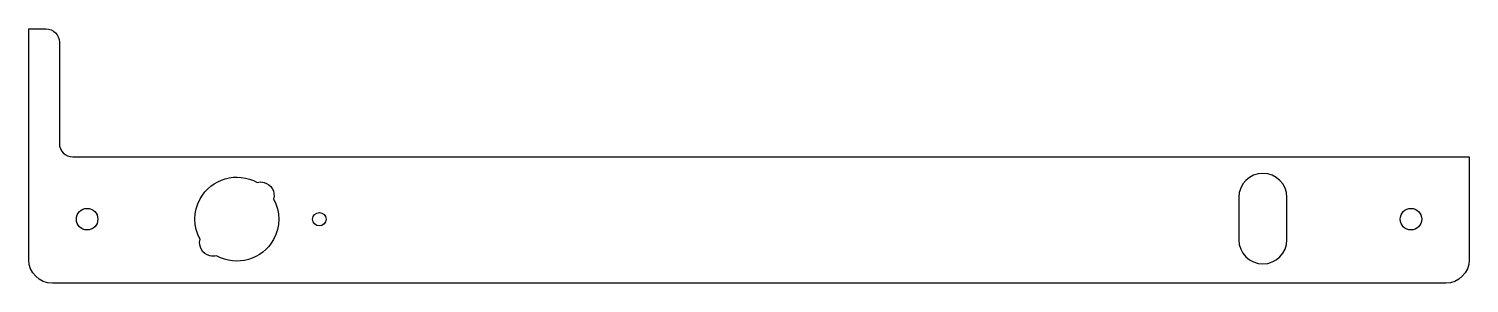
# Model space of a CAD drawing. Header units: millimetres. Extents: x -99 to 115, y -11 to 27.
import ezdxf

# ---------------------------------------------------------------- set-up
doc = ezdxf.new("R2010")
doc.units = ezdxf.units.MM
doc.header["$MEASUREMENT"] = 0
doc.layers.get('0').update_dxf_attribs({"lineweight": 0})

msp = doc.modelspace()

# ---------------------------------------------------------------- linework, layer by layer
at = {"color": 7, "lineweight": 25}
for centre, radius in [((-90.37, -1.29), 1.6), ((106.6, -1.29), 1.6), ((-55.81, -1.3), 1)]:
    msp.add_circle(centre, radius, dxfattribs=at)
for points, knots in [([(-94.5, 25.05), (-94.5, 26.16), (-95.4, 27.05), (-96.5, 27.05), (-96.5, 27.05), (-99.04, 27.05), (-99.04, 27.05), (-99.04, 27.05), (-99.04, -7.32), (-99.04, -7.32), (-99.04, -9.26), (-97.48, -10.82), (-95.54, -10.82), (-95.54, -10.82), (111.77, -10.82), (111.77, -10.82), (113.7, -10.82), (115.27, -9.26), (115.27, -7.32), (115.27, -7.32), (115.27, 8), (115.27, 8), (115.27, 8), (-92.5, 8), (-92.5, 8), (-93.61, 8), (-94.5, 8.9), (-94.5, 10), (-94.5, 10), (-94.5, 25.05), (-94.5, 25.05)], [0, 0, 0, 0, 1, 1, 1, 2, 2, 2, 3, 3, 3, 4, 4, 4, 5, 5, 5, 6, 6, 6, 7, 7, 7, 8, 8, 8, 9, 9, 9, 10, 10, 10, 10]), ([(-62.62, 1.74), (-62.33, 2.81), (-62.97, 3.9), (-64.04, 4.18), (-64.37, 4.27), (-64.73, 4.27), (-65.06, 4.18), (-68.08, 5.85), (-71.88, 4.76), (-73.56, 1.74), (-74.6, -0.14), (-74.6, -2.43), (-73.56, -4.31), (-73.84, -5.38), (-73.2, -6.47), (-72.13, -6.76), (-71.8, -6.84), (-71.45, -6.84), (-71.11, -6.76), (-68.09, -8.43), (-64.29, -7.33), (-62.62, -4.31), (-61.58, -2.43), (-61.58, -0.14), (-62.62, 1.74)], [0, 0, 0, 0, 1, 1, 1, 2, 2, 2, 3, 3, 3, 4, 4, 4, 5, 5, 5, 6, 6, 6, 7, 7, 7, 8, 8, 8, 8]), ([(80.99, -4.36), (80.99, -4.36), (80.99, 1.95), (80.99, 1.95), (80.99, 3.93), (82.6, 5.53), (84.57, 5.53), (86.55, 5.53), (88.15, 3.93), (88.15, 1.95), (88.15, 1.95), (88.15, -4.36), (88.15, -4.36), (88.15, -6.33), (86.55, -7.94), (84.57, -7.94), (82.6, -7.94), (80.99, -6.33), (80.99, -4.36)], [0, 0, 0, 0, 1, 1, 1, 2, 2, 2, 3, 3, 3, 4, 4, 4, 5, 5, 5, 6, 6, 6, 6])]:
    msp.add_open_spline(points, degree=3, knots=knots, dxfattribs=at)

doc.saveas('drawing.dxf')
